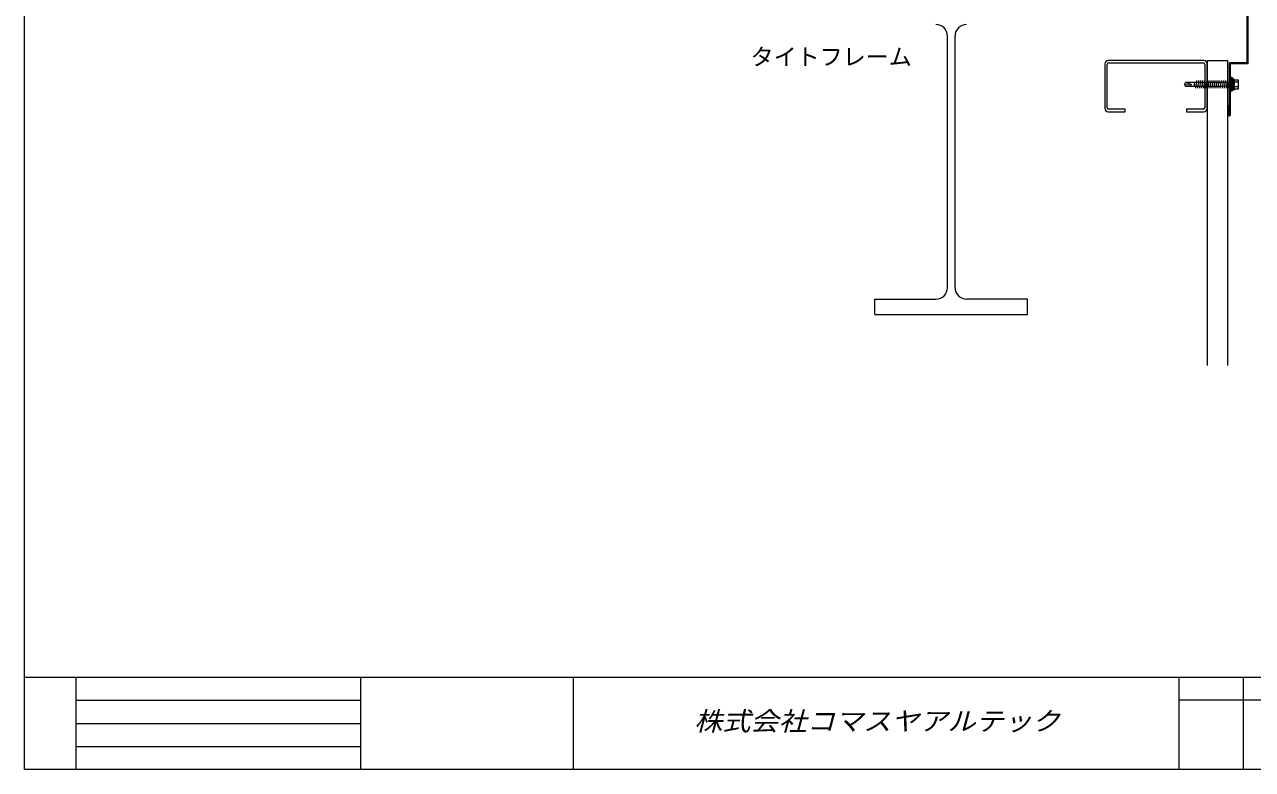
# Model space of a CAD drawing. Units: millimetres, scale not verified. Extents: x -1084 to 5209, y -2477 to 957.
# Drawn here: x 3249 to 4449, y -2477 to -1750 of the extents above; entities that cross this region are included whole.
import ezdxf
from ezdxf.enums import TextEntityAlignment as Align

# ---------------------------------------------------------------- set-up
doc = ezdxf.new("R2010")
doc.units = ezdxf.units.MM
doc.header["$LTSCALE"] = 5
doc.layers.add('0-0_0', color=1, linetype='Continuous', lineweight=18)
doc.styles.add('HG丸ｺﾞｼｯｸM-PRO', font='')
doc.styles.add('ＭＳ ゴシック', font='')
doc.styles.get('HG丸ｺﾞｼｯｸM-PRO').set_extended_font_data('HG丸ｺﾞｼｯｸM-PRO')
doc.styles.get('ＭＳ ゴシック').set_extended_font_data('MS Gothic')

msp = doc.modelspace()

# ---------------------------------------------------------------- linework, layer by layer
at = {"layer": '0-0_0', "color": 3}
for p, q in [((4443.523, -1787.402), (4443.523, -1549.027)), ((4444.323, -1788.202), (4444.323, -1548.202)), ((4443.523, -1787.402), (4426.323, -1787.402)), ((4426.323, -1838.121), (4426.323, -1787.402)), ((4444.323, -1788.202), (4427.123, -1788.202)), ((4427.123, -1838.204), (4427.123, -1788.202)), ((4426.123, -1838.204), (4426.123, -1829.104))]:
    msp.add_line(p, q, dxfattribs=at)
at = {"layer": '0-0_0', "color": 4}
for p, q in [((4150.598, -2006.914), (4150.598, -1761.064)), ((4158.048, -2006.914), (4158.048, -1761.064)), ((4401.123, -1784.989), (4307.523, -1784.989)), ((4308.223, -1787.289), (4400.423, -1787.289)), ((4304.323, -1788.189), (4304.323, -1831.789)), ((4306.623, -1831.089), (4306.623, -1788.889)), ((4402.023, -1788.889), (4402.023, -1831.089)), ((4404.323, -1831.789), (4404.323, -1788.189)), ((4307.523, -1834.989), (4324.323, -1834.989)), ((4384.323, -1832.689), (4384.323, -1834.989)), ((4400.423, -1832.689), (4384.323, -1832.689)), ((4384.323, -1834.989), (4401.123, -1834.989)), ((4079.823, -2018.089), (4139.423, -2018.089)), ((4079.823, -2032.989), (4079.823, -2018.089)), ((4228.823, -2018.089), (4169.223, -2018.089)), ((4228.823, -2032.989), (4228.823, -2018.089)), ((4079.823, -2032.989), (4228.823, -2032.989))]:
    msp.add_line(p, q, dxfattribs=at)
at = {"layer": '0-0_0', "color": 7}
for p, q in [((4404.323, -1784.989), (4424.323, -1784.989)), ((4404.323, -1784.989), (4404.323, -2082.989)), ((4424.323, -1784.989), (4424.323, -2082.989)), ((3248.823, -2387.489), (5208.823, -2387.489)), ((3298.823, -2387.489), (3298.823, -2477.489)), ((3577.168, -2387.489), (3577.168, -2477.489)), ((3784.73, -2387.489), (3784.73, -2477.489)), ((4376.605, -2387.489), (4376.605, -2477.489)), ((4439.605, -2387.489), (4439.605, -2477.489)), ((3298.823, -2409.989), (3577.168, -2409.989)), ((4628.605, -2409.989), (4376.605, -2409.989)), ((3298.823, -2432.489), (3577.168, -2432.489)), ((3298.823, -2454.989), (3577.168, -2454.989)), ((5208.823, -2477.489), (3248.823, -2477.489))]:
    msp.add_line(p, q, dxfattribs=at)
at = {"layer": '0-0_0'}
for p, q in [((4382.123, -1808.4), (4383.294, -1806.4)), ((4382.123, -1808.4), (4383.314, -1810.4)), ((4427.123, -1806.4), (4383.294, -1806.4)), ((4427.123, -1810.4), (4383.314, -1810.4)), ((4391.953, -1810.4), (4391.953, -1806.4)), ((4393.244, -1811.958), (4394.282, -1804.567)), ((4395.244, -1811.958), (4396.282, -1804.567)), ((4397.244, -1811.958), (4398.282, -1804.567)), ((4399.244, -1811.958), (4400.282, -1804.567)), ((4401.244, -1811.958), (4402.282, -1804.567)), ((4403.244, -1811.958), (4404.282, -1804.567)), ((4405.244, -1811.958), (4406.282, -1804.567)), ((4407.244, -1811.958), (4408.282, -1804.567)), ((4409.244, -1811.958), (4410.282, -1804.567)), ((4411.244, -1811.958), (4412.282, -1804.567)), ((4413.244, -1811.958), (4414.282, -1804.567)), ((4415.244, -1811.958), (4416.282, -1804.567)), ((4417.244, -1811.958), (4418.282, -1804.567)), ((4419.244, -1811.958), (4420.282, -1804.567)), ((4421.244, -1811.958), (4422.282, -1804.567)), ((4423.244, -1811.958), (4424.282, -1804.567)), ((4425.244, -1811.958), (4426.282, -1804.567)), ((4428.018, -1802.002), (4427.123, -1802.002)), ((4427.123, -1814.798), (4427.123, -1802.002)), ((4428.018, -1815.107), (4428.018, -1801.693)), ((4428.733, -1801.693), (4428.018, -1801.693)), ((4428.733, -1815.107), (4428.733, -1801.693)), ((4428.733, -1801.693), (4429.448, -1804.461)), ((4429.448, -1813.319), (4429.448, -1803.481)), ((4429.896, -1803.034), (4430.343, -1803.034)), ((4430.79, -1813.319), (4430.79, -1803.481)), ((4431.193, -1803.996), (4430.79, -1803.481)), ((4431.193, -1803.996), (4434.404, -1803.996)), ((4431.193, -1812.804), (4431.193, -1803.996)), ((4434.404, -1806.152), (4431.193, -1806.152)), ((4434.404, -1810.648), (4431.193, -1810.648)), ((4435.12, -1812.089), (4435.12, -1804.712)), ((4428.018, -1814.798), (4427.123, -1814.798)), ((4428.733, -1815.107), (4428.018, -1815.107)), ((4428.733, -1815.107), (4429.448, -1812.34)), ((4429.896, -1813.766), (4430.343, -1813.766)), ((4431.193, -1812.804), (4430.79, -1813.319)), ((4431.193, -1812.804), (4434.404, -1812.804))]:
    msp.add_line(p, q, dxfattribs=at)
at = {"layer": '0-0_0', "color": 7}
msp.add_lwpolyline([(3248.823, -2477.489), (3248.823, -1082.489), (5208.823, -1082.489), (5208.823, -2477.489)], dxfattribs=at)
at = {"layer": '0-0_0'}
msp.add_lwpolyline([(4382.123, -1808.4), (4389.398, -1808.657), (4383.294, -1806.4)], dxfattribs=at)
at = {"layer": '0-0_0', "color": 4}
msp.add_lwpolyline([(4324.323, -1834.989), (4324.323, -1832.689), (4308.223, -1832.689)], dxfattribs=at)
at = {"layer": '0-0_0', "color": 3}
msp.add_lwpolyline([(4425.323, -1838.204), (4425.323, -1829.104), (4426.123, -1829.104)], dxfattribs=at)
at = {"layer": '0-0_0', "color": 4}
for centre, radius, start, end in [((4139.423, -1761.064), 11.175, 0, 90), ((4169.223, -1761.064), 11.175, 90, 180), ((4307.523, -1788.189), 3.2, 90, 180), ((4308.223, -1788.889), 1.6, 90, 180), ((4400.423, -1788.889), 1.6, 0, 90), ((4401.123, -1788.189), 3.2, 0, 90), ((4307.523, -1831.789), 3.2, 180, 270), ((4308.223, -1831.089), 1.6, 180, 270), ((4400.423, -1831.089), 1.6, 270, 0), ((4401.123, -1831.789), 3.2, 270, 0), ((4139.423, -2006.914), 11.175, 270, 0), ((4169.223, -2006.914), 11.175, 180, 270)]:
    msp.add_arc(centre, radius, start, end, dxfattribs=at)
at = {"layer": '0-0_0'}
for centre, radius, start, end in [((4429.896, -1803.481), 0.447, 90, 180), ((4430.343, -1803.481), 0.447, 0, 90), ((4434.404, -1804.712), 0.715, 0, 90), ((4434.404, -1805.436), 0.715, 270, 0), ((4434.404, -1806.867), 0.715, 0, 90), ((4434.404, -1809.933), 0.715, 270, 0), ((4434.404, -1811.364), 0.715, 0, 90), ((4429.896, -1813.319), 0.447, 180, 270), ((4430.343, -1813.319), 0.447, 270, 0), ((4434.404, -1812.089), 0.715, 270, 0)]:
    msp.add_arc(centre, radius, start, end, dxfattribs=at)
at = {"layer": '0-0_0', "color": 3}
for radius, end in [(0.9, 0.00005), (0.1, 0)]:
    msp.add_arc((4426.223, -1838.204), radius, 180, end, dxfattribs=at)

# ---------------------------------------------------------------- texts
at = {"layer": '0-0_0', "color": 7, "style": 'ＭＳ ゴシック'}
msp.add_text('タイトフレーム', height=16.5, dxfattribs=at).set_placement((3958.239, -1794.6), align=Align.BOTTOM_LEFT)
at = {"layer": '0-0_0', "color": 3, "style": 'HG丸ｺﾞｼｯｸM-PRO', "oblique": 15, "width": 1.1}
msp.add_text('株式会社コマスヤアルテック', height=18.33, dxfattribs=at).set_placement((3903.167, -2444.989), align=Align.BOTTOM_LEFT)

doc.saveas('drawing.dxf')
